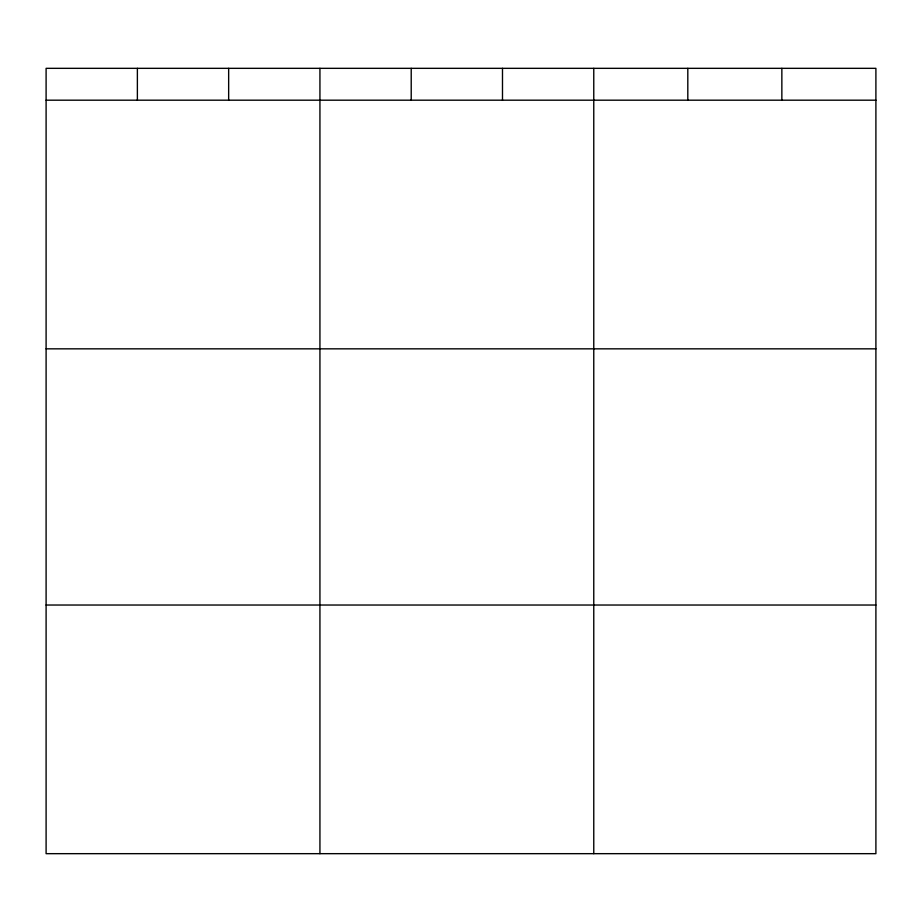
<?xml version="1.0" encoding="UTF-8"?>
<svg xmlns="http://www.w3.org/2000/svg" width="922" height="922" viewBox="0 0 922 922"><rect width="100%" height="100%" fill="white"/><g stroke="black" fill="none" stroke-linecap="round" stroke-linejoin="round"><path stroke-width="1.38" d="M875.9 100.187L875.9 853.668L46.1 853.668L46.1 68.332L875.9 68.332L875.9 100.187L46.1 100.187M46.1 348.839L875.9 348.839M46.1 605.028L875.9 605.028M781.856 68.332L781.856 100.187M687.812 68.332L687.812 100.187M593.768 68.332L593.768 853.668M502.49 68.332L502.49 100.187M411.212 68.332L411.212 100.187M319.934 68.332L319.934 853.668M228.656 68.332L228.656 100.187M137.378 68.332L137.378 100.187"/></g></svg>
